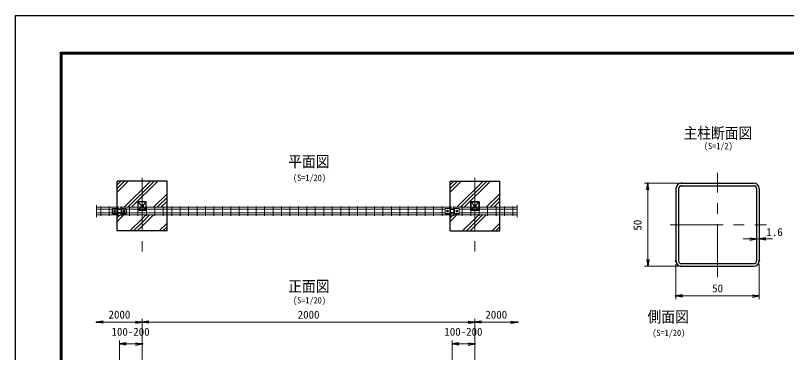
# Model space of a CAD drawing. Units: millimetres, scale not verified, with parts at other scales. Extents: x -4200 to 4200, y -2970 to 2970.
# Drawn here: x -4200 to 434, y 944 to 2970 of the extents above; entities that cross this region are included whole.
import ezdxf
from ezdxf.enums import TextEntityAlignment as Align

# ---------------------------------------------------------------- set-up
doc = ezdxf.new("R2010")
doc.units = ezdxf.units.MM
doc.header["$LTSCALE"] = 10
doc.header["$PDMODE"] = 32
doc.header["$PDSIZE"] = 5
doc.linetypes.add('USER1', pattern=[50.8, 31.75, -6.35, 6.35, -6.35])
for name, color, linetype, lineweight in [('0-1_D-STR-DIM', 7, 'Continuous', 13), ('0-2_0', 7, 'Continuous', 25), ('0-4_D-STR1', 1, 'Continuous', 25), ('0-5_D-BMK', 2, 'USER1', 13), ('0-8_D-STR4', 7, 'Continuous', 25), ('0-9_D-STR3', 3, 'Continuous', 13), ('0-A_D-STR2', 7, 'Continuous', 13), ('0-C_D-DCR-HCH', 7, 'Continuous', 13), ('0-D_D-TTL', 7, 'Continuous', 25)]:
    doc.layers.add(name, color=color, linetype=linetype, lineweight=lineweight)
doc.layers.add('0-3_Defpoints', color=8, linetype='Continuous')
doc.layers.add('0-6_D-TITLE', color=7, linetype='Continuous')
doc.styles.add('ＭＳ ゴシック', font='')
doc.styles.get('ＭＳ ゴシック').set_extended_font_data('MS Gothic')

# ---------------------------------------------------------------- blocks, each defined once
blk = doc.blocks.new('_Open')
at = {"layer": '0-2_0'}
blk.add_line((-10, 1.667), (0, 0), dxfattribs=at)
blk.add_lwpolyline([(-10, -1.667), (0, 0), (-10, 0)], dxfattribs=at)

msp = doc.modelspace()

# ---------------------------------------------------------------- linework, layer by layer
at = {"layer": '0-1_D-STR-DIM'}
for p, q in [((-218.86, 1962.24), (-419.67, 1962.24)), ((-399.67, 1502.24), (-399.67, 1922.24)), ((-3712.07, 1829.89), (-3712.07, 1757.69)), ((-3712.01, 1829.89), (-3712.01, 1757.69)), ((-1184.21, 1829.89), (-1184.21, 1757.69)), ((-1184.16, 1829.89), (-1184.16, 1757.69)), ((213.14, 1626.9), (173.14, 1626.9)), ((253.14, 1626.9), (269.14, 1626.9)), ((309.14, 1626.9), (349.14, 1626.9)), ((-218.86, 1462.24), (-419.67, 1462.24)), ((-230.86, 1474.24), (-230.86, 1264.29)), ((269.14, 1474.24), (269.14, 1264.29)), ((229.14, 1284.29), (-190.86, 1284.29)), ((-3478.47, 1126.83), (-3671.98, 1126.83)), ((-3438.47, 838.25), (-3438.47, 1146.83)), ((-3438.47, 839.32), (-3438.47, 1146.34)), ((-3398.47, 1126.34), (-1478.47, 1126.34)), ((-1438.47, 839.32), (-1438.47, 1146.34)), ((-1398.47, 1126.34), (-1223, 1126.34)), ((-3575.39, 764.65), (-3575.39, 1015.76)), ((-3535.39, 995.76), (-3478.47, 995.76)), ((-3438.47, 839.32), (-3438.47, 1015.76)), ((-1575.39, 764.65), (-1575.39, 1015.76)), ((-1535.39, 995.76), (-1478.47, 995.76)), ((-1438.47, 839.32), (-1438.47, 1015.76))]:
    msp.add_line(p, q, dxfattribs=at)
at = {"layer": '0-3_Defpoints'}
for p in [(-399.67, 1962.24), (-198.86, 1962.24), (253.14, 1626.9), (269.14, 1626.9), (-230.86, 1494.24), (269.14, 1494.24), (-198.86, 1462.24), (-230.86, 1284.29), (-3711.98, 1126.83), (-1438.47, 1126.34), (-1183, 1126.34), (-3438.47, 995.76), (-1438.47, 995.76)]:
    msp.add_point(p, dxfattribs=at)
at = {"layer": '0-4_D-STR1'}
for p, q in [((-198.86, 1962.24), (237.14, 1962.24)), ((-230.86, 1930.24), (-230.86, 1494.24)), ((-214.86, 1930.24), (-214.86, 1494.24)), ((-198.86, 1946.24), (237.14, 1946.24)), ((253.14, 1930.24), (253.14, 1494.24)), ((269.14, 1930.24), (269.14, 1494.24)), ((-3444.5, 1830.6), (-3463.5, 1849.6)), ((-3444.5, 1818.64), (-3463.5, 1800.37)), ((-3444.5, 1830.6), (-3444.5, 1818.6)), ((-3432.5, 1830.6), (-3444.5, 1830.6)), ((-3432.5, 1818.6), (-3444.5, 1818.6)), ((-3413.5, 1799.71), (-3432.56, 1818.6)), ((-3413.5, 1849.6), (-3432.5, 1830.6)), ((-3432.5, 1830.6), (-3432.5, 1818.6)), ((-1444.5, 1830.6), (-1463.5, 1849.6)), ((-1444.5, 1818.64), (-1463.5, 1800.37)), ((-1444.5, 1830.6), (-1444.5, 1818.64)), ((-1432.5, 1830.6), (-1444.5, 1830.6)), ((-1432.5, 1818.54), (-1444.5, 1818.54)), ((-1413.5, 1849.6), (-1432.5, 1830.6)), ((-1432.5, 1830.6), (-1432.5, 1818.54)), ((-1413.5, 1799.71), (-1432.5, 1818.54)), ((-198.86, 1478.24), (237.14, 1478.24)), ((-198.86, 1462.24), (237.14, 1462.24))]:
    msp.add_line(p, q, dxfattribs=at)
for points in [[(-3413.5, 1799.6), (-3413.5, 1849.6), (-3463.5, 1849.6), (-3463.5, 1799.6)], [(-1413.5, 1799.6), (-1413.5, 1849.6), (-1463.5, 1849.6), (-1463.5, 1799.6)], [(-1463.5, 1849.6), (-1413.5, 1849.6), (-1413.5, 1799.6), (-1463.5, 1799.6)]]:
    msp.add_lwpolyline(points, close=True, dxfattribs=at)
for centre, radius, start, end in [((-198.86, 1930.24), 32, 90, 180), ((237.14, 1930.24), 32, 0, 90), ((-198.86, 1930.24), 16, 90, 180), ((237.14, 1930.24), 16, 0, 90), ((-198.86, 1494.24), 32, 180, 270), ((-198.86, 1494.24), 16, 180, 270), ((237.14, 1494.24), 32, 270, 0), ((237.14, 1494.24), 16, 270, 0)]:
    msp.add_arc(centre, radius, start, end, dxfattribs=at)
at = {"layer": '0-5_D-BMK'}
for p, q in [((-3438.5, 1994.82), (-3438.5, 1547.45)), ((-1438.5, 1994.82), (-1438.5, 1547.45)), ((19.14, 1397.3), (19.14, 2024.68)), ((-265.34, 1712.39), (314.29, 1712.39))]:
    msp.add_line(p, q, dxfattribs=at)
at = {"layer": '0-8_D-STR4'}
for p, q in [((-3588.5, 1674.6), (-3588.5, 1974.6)), ((-3288.5, 1974.6), (-3588.5, 1974.6)), ((-3288.5, 1674.6), (-3288.5, 1974.6)), ((-1588.5, 1674.6), (-1588.5, 1974.6)), ((-1588.5, 1974.6), (-1288.5, 1974.6)), ((-1288.5, 1674.6), (-1288.5, 1974.6)), ((-3288.5, 1674.6), (-3588.5, 1674.6)), ((-1588.5, 1674.6), (-1288.5, 1674.6))]:
    msp.add_line(p, q, dxfattribs=at)
at = {"layer": '0-9_D-STR3'}
for p, q in [((-3618.52, 1807.68), (-3618.52, 1780.68)), ((-3617.02, 1807.68), (-3618.52, 1807.68)), ((-3617.02, 1810.26), (-3590.02, 1810.26)), ((-3617.02, 1810.26), (-3617.02, 1778.1)), ((-3617.02, 1808.68), (-3590.02, 1808.68)), ((-3590.02, 1810.26), (-3590.02, 1778.1)), ((-3561.02, 1807.68), (-3590.02, 1807.68)), ((-3561.02, 1810.26), (-3534.02, 1810.26)), ((-3561.02, 1810.26), (-3561.02, 1778.1)), ((-3561.02, 1808.68), (-3534.02, 1808.68)), ((-3534.02, 1810.26), (-3534.02, 1778.1)), ((-3532.52, 1807.68), (-3534.02, 1807.68)), ((-3532.52, 1780.68), (-3532.52, 1807.68)), ((-1618.52, 1807.7), (-1618.52, 1780.7)), ((-1617.02, 1807.7), (-1618.52, 1807.7)), ((-1617.02, 1810.28), (-1590.02, 1810.28)), ((-1617.02, 1810.28), (-1617.02, 1778.12)), ((-1617.02, 1808.7), (-1590.02, 1808.7)), ((-1590.02, 1810.28), (-1590.02, 1778.12)), ((-1561.02, 1807.7), (-1590.02, 1807.7)), ((-1561.02, 1810.28), (-1534.02, 1810.28)), ((-1561.02, 1810.28), (-1561.02, 1778.12)), ((-1561.02, 1808.7), (-1534.02, 1808.7)), ((-1534.02, 1810.28), (-1534.02, 1778.12)), ((-1532.52, 1807.7), (-1534.02, 1807.7)), ((-1532.52, 1780.7), (-1532.52, 1807.7)), ((-3618.52, 1803.43), (-3617.02, 1803.43)), ((-3618.52, 1784.93), (-3617.02, 1784.93)), ((-3618.52, 1780.68), (-3617.02, 1780.68)), ((-3617.02, 1779.68), (-3590.02, 1779.68)), ((-3617.02, 1778.1), (-3590.02, 1778.1)), ((-3606.07, 1798.6), (-3608.61, 1794.18)), ((-3606.07, 1789.77), (-3608.61, 1794.18)), ((-3606.35, 1796.3), (-3604.93, 1794.89)), ((-3606.35, 1792.06), (-3604.93, 1793.48)), ((-3600.97, 1798.6), (-3606.07, 1798.6)), ((-3600.97, 1789.77), (-3606.07, 1789.77)), ((-3605.64, 1797.01), (-3604.22, 1795.6)), ((-3605.64, 1791.36), (-3604.22, 1792.77)), ((-3601.4, 1797.01), (-3602.81, 1795.6)), ((-3601.4, 1791.36), (-3602.81, 1792.77)), ((-3600.69, 1796.3), (-3602.1, 1794.89)), ((-3600.69, 1792.06), (-3602.1, 1793.48)), ((-3600.97, 1798.6), (-3598.42, 1794.18)), ((-3600.97, 1789.77), (-3598.42, 1794.18)), ((-3590.02, 1803.43), (-3561.02, 1803.43)), ((-3590.02, 1784.93), (-3561.02, 1784.93)), ((-3590.02, 1780.68), (-3561.02, 1780.68)), ((-3561.02, 1779.68), (-3534.02, 1779.68)), ((-3561.02, 1778.1), (-3534.02, 1778.1)), ((-3550.07, 1798.6), (-3552.61, 1794.18)), ((-3550.07, 1789.77), (-3552.61, 1794.18)), ((-3550.35, 1796.3), (-3548.93, 1794.89)), ((-3550.35, 1792.06), (-3548.93, 1793.48)), ((-3544.97, 1798.6), (-3550.07, 1798.6)), ((-3544.97, 1789.77), (-3550.07, 1789.77)), ((-3549.64, 1797.01), (-3548.22, 1795.6)), ((-3549.64, 1791.36), (-3548.22, 1792.77)), ((-3545.4, 1797.01), (-3546.81, 1795.6)), ((-3545.4, 1791.36), (-3546.81, 1792.77)), ((-3544.69, 1796.3), (-3546.1, 1794.89)), ((-3544.69, 1792.06), (-3546.1, 1793.48)), ((-3544.97, 1798.6), (-3542.42, 1794.18)), ((-3544.97, 1789.77), (-3542.42, 1794.18)), ((-3534.02, 1803.43), (-3532.52, 1803.43)), ((-3534.02, 1784.93), (-3532.52, 1784.93)), ((-3534.02, 1780.68), (-3532.52, 1780.68)), ((-1618.52, 1803.45), (-1617.02, 1803.45)), ((-1618.52, 1784.95), (-1617.02, 1784.95)), ((-1618.52, 1780.7), (-1617.02, 1780.7)), ((-1617.02, 1779.7), (-1590.02, 1779.7)), ((-1617.02, 1778.12), (-1590.02, 1778.12)), ((-1606.07, 1798.61), (-1608.61, 1794.2)), ((-1606.07, 1789.79), (-1608.61, 1794.2)), ((-1606.35, 1796.32), (-1604.93, 1794.91)), ((-1606.35, 1792.08), (-1604.93, 1793.49)), ((-1600.97, 1798.61), (-1606.07, 1798.61)), ((-1600.97, 1789.79), (-1606.07, 1789.79)), ((-1605.64, 1797.03), (-1604.22, 1795.61)), ((-1605.64, 1791.37), (-1604.22, 1792.79)), ((-1601.4, 1797.03), (-1602.81, 1795.61)), ((-1601.4, 1791.37), (-1602.81, 1792.79)), ((-1600.69, 1796.32), (-1602.1, 1794.91)), ((-1600.69, 1792.08), (-1602.1, 1793.49)), ((-1600.97, 1798.61), (-1598.42, 1794.2)), ((-1600.97, 1789.79), (-1598.42, 1794.2)), ((-1590.02, 1803.45), (-1561.02, 1803.45)), ((-1590.02, 1784.95), (-1561.02, 1784.95)), ((-1590.02, 1780.7), (-1561.02, 1780.7)), ((-1561.02, 1779.7), (-1534.02, 1779.7)), ((-1561.02, 1778.12), (-1534.02, 1778.12)), ((-1550.07, 1798.61), (-1552.61, 1794.2)), ((-1550.07, 1789.79), (-1552.61, 1794.2)), ((-1550.35, 1796.32), (-1548.93, 1794.91)), ((-1550.35, 1792.08), (-1548.93, 1793.49)), ((-1544.97, 1798.61), (-1550.07, 1798.61)), ((-1544.97, 1789.79), (-1550.07, 1789.79)), ((-1549.64, 1797.03), (-1548.22, 1795.61)), ((-1549.64, 1791.37), (-1548.22, 1792.79)), ((-1545.4, 1797.03), (-1546.81, 1795.61)), ((-1545.4, 1791.37), (-1546.81, 1792.79)), ((-1544.69, 1796.32), (-1546.1, 1794.91)), ((-1544.69, 1792.08), (-1546.1, 1793.49)), ((-1544.97, 1798.61), (-1542.42, 1794.2)), ((-1544.97, 1789.79), (-1542.42, 1794.2)), ((-1534.02, 1803.45), (-1532.52, 1803.45)), ((-1534.02, 1784.95), (-1532.52, 1784.95)), ((-1534.02, 1780.7), (-1532.52, 1780.7))]:
    msp.add_line(p, q, dxfattribs=at)
for centre in [(-3603.52, 1794.18), (-3547.52, 1794.18), (-1603.52, 1794.2), (-1547.52, 1794.2)]:
    msp.add_circle(centre, 4.41, dxfattribs=at)
for centre, radius, start, end in [((-3605.99, 1796.66), 0.5, 44.99953, 224.99952), ((-3605.99, 1791.71), 0.5, 135, 314.99998), ((-3603.52, 1795.43), 3.75, 57.53826, 122.46174), ((-3603.52, 1792.93), 3.75, 237.53826, 302.46174), ((-3605.64, 1794.18), 1, 314.99999, 45), ((-3603.52, 1796.3), 1, 225.00001, 314.99999), ((-3603.52, 1792.06), 1, 45, 135), ((-3601.4, 1794.18), 1, 135, 225.00001), ((-3601.04, 1796.66), 0.5, 315, 135), ((-3601.04, 1791.71), 0.5, 225.00001, 44.99999), ((-3549.99, 1796.66), 0.5, 44.99953, 224.99952), ((-3549.99, 1791.71), 0.5, 135, 314.99998), ((-3547.52, 1795.43), 3.75, 57.53826, 122.46174), ((-3547.52, 1792.93), 3.75, 237.53826, 302.46174), ((-3549.64, 1794.18), 1, 314.99999, 45), ((-3547.52, 1796.3), 1, 225.00001, 314.99999), ((-3547.52, 1792.06), 1, 45, 135), ((-3545.4, 1794.18), 1, 135, 225.00001), ((-3545.04, 1796.66), 0.5, 315, 135), ((-3545.04, 1791.71), 0.5, 225.00001, 44.99999), ((-1605.99, 1796.67), 0.5, 44.99953, 224.99952), ((-1605.99, 1791.72), 0.5, 135, 314.99998), ((-1603.52, 1795.45), 3.75, 57.53826, 122.46174), ((-1603.52, 1792.95), 3.75, 237.53826, 302.46174), ((-1605.64, 1794.2), 1, 314.99999, 45), ((-1603.52, 1796.32), 1, 225.00001, 314.99999), ((-1603.52, 1792.08), 1, 45, 135), ((-1601.4, 1794.2), 1, 135, 225.00001), ((-1601.04, 1796.67), 0.5, 315, 135), ((-1601.04, 1791.73), 0.5, 225.00001, 44.99999), ((-1549.99, 1796.67), 0.5, 44.99953, 224.99952), ((-1549.99, 1791.72), 0.5, 135, 314.99998), ((-1547.52, 1795.45), 3.75, 57.53826, 122.46174), ((-1547.52, 1792.95), 3.75, 237.53826, 302.46174), ((-1549.64, 1794.2), 1, 314.99999, 45), ((-1547.52, 1796.32), 1, 225.00001, 314.99999), ((-1547.52, 1792.08), 1, 45, 135), ((-1545.4, 1794.2), 1, 135, 225.00001), ((-1545.04, 1796.67), 0.5, 315, 135), ((-1545.04, 1791.73), 0.5, 225.00001, 44.99999)]:
    msp.add_arc(centre, radius, start, end, dxfattribs=at)
at = {"layer": '0-A_D-STR2'}
for p, q in [((-3578.52, 1816.8), (-3712.07, 1816.8)), ((-3687.03, 1822.2), (-3687.03, 1766.2)), ((-3636.26, 1822.2), (-3636.26, 1766.2)), ((-3585.49, 1822.2), (-3585.49, 1766.2)), ((-1578.52, 1816.8), (-3572.52, 1816.8)), ((-3565.54, 1822.2), (-3565.54, 1766.2)), ((-3514.77, 1822.2), (-3514.77, 1766.2)), ((-3463.94, 1822.2), (-3463.94, 1766.2)), ((-3413.23, 1822.2), (-3413.23, 1766.2)), ((-3362.46, 1822.2), (-3362.46, 1766.2)), ((-3311.7, 1822.2), (-3311.7, 1766.2)), ((-3260.93, 1822.2), (-3260.93, 1766.2)), ((-3210.16, 1822.2), (-3210.16, 1766.2)), ((-3159.39, 1822.2), (-3159.39, 1766.2)), ((-3108.62, 1822.2), (-3108.62, 1766.2)), ((-3057.85, 1822.2), (-3057.85, 1766.2)), ((-3007.08, 1822.2), (-3007.08, 1766.2)), ((-2956.31, 1822.2), (-2956.31, 1766.2)), ((-2905.54, 1822.2), (-2905.54, 1766.2)), ((-2854.77, 1822.2), (-2854.77, 1766.2)), ((-2804, 1822.2), (-2804, 1766.2)), ((-2753.23, 1822.2), (-2753.23, 1766.2)), ((-2702.46, 1822.2), (-2702.46, 1766.2)), ((-2651.7, 1822.2), (-2651.7, 1766.2)), ((-2600.93, 1822.2), (-2600.93, 1766.2)), ((-2550.16, 1822.2), (-2550.16, 1766.2)), ((-2499.39, 1822.2), (-2499.39, 1766.2)), ((-2448.62, 1822.2), (-2448.62, 1766.2)), ((-2397.85, 1822.2), (-2397.85, 1766.2)), ((-2347.08, 1822.2), (-2347.08, 1766.2)), ((-2296.31, 1822.2), (-2296.31, 1766.2)), ((-2245.54, 1822.2), (-2245.54, 1766.2)), ((-2194.77, 1822.2), (-2194.77, 1766.2)), ((-2144, 1822.2), (-2144, 1766.2)), ((-2093.23, 1822.2), (-2093.23, 1766.2)), ((-2042.46, 1822.2), (-2042.46, 1766.2)), ((-1991.7, 1822.2), (-1991.7, 1766.2)), ((-1940.93, 1822.2), (-1940.93, 1766.2)), ((-1890.16, 1822.2), (-1890.16, 1766.2)), ((-1839.39, 1822.2), (-1839.39, 1766.2)), ((-1788.62, 1822.2), (-1788.62, 1766.2)), ((-1737.85, 1822.2), (-1737.85, 1766.2)), ((-1687.03, 1822.2), (-1687.03, 1766.2)), ((-1636.26, 1822.2), (-1636.26, 1766.2)), ((-1585.49, 1822.2), (-1585.49, 1766.2)), ((-1572.52, 1816.8), (-1184.21, 1816.8)), ((-1565.54, 1822.22), (-1565.54, 1766.22)), ((-1514.77, 1822.2), (-1514.77, 1766.2)), ((-1464, 1822.2), (-1464, 1766.2)), ((-1413.23, 1822.2), (-1413.23, 1766.2)), ((-1362.46, 1822.2), (-1362.46, 1766.2)), ((-1311.7, 1822.2), (-1311.7, 1766.2)), ((-1260.93, 1822.2), (-1260.93, 1766.2)), ((-1210.16, 1822.2), (-1210.16, 1766.2)), ((-3578.52, 1805.5), (-3712.07, 1805.5)), ((-3578.52, 1782.9), (-3712.07, 1782.9)), ((-3578.52, 1771.6), (-3712.07, 1771.6)), ((-1617.02, 1805.5), (-3572.52, 1805.5)), ((-1617.02, 1782.9), (-3572.52, 1782.9)), ((-1578.52, 1771.6), (-3572.52, 1771.6)), ((-1578.52, 1805.5), (-1590.02, 1805.5)), ((-1578.52, 1782.9), (-1590.02, 1782.9)), ((-1572.52, 1805.5), (-1561.02, 1805.5)), ((-1572.52, 1782.9), (-1561.02, 1782.9)), ((-1572.52, 1771.6), (-1184.21, 1771.6)), ((-1534.02, 1805.5), (-1184.21, 1805.5)), ((-1534.02, 1782.9), (-1184.21, 1782.9))]:
    msp.add_line(p, q, dxfattribs=at)
at = {"layer": '0-C_D-DCR-HCH'}
for p, q in [((-3588.5, 1907.93), (-3521.83, 1974.6)), ((-3588.5, 1930.02), (-3543.92, 1974.6)), ((-3588.5, 1952.12), (-3566.02, 1974.6)), ((-3546.92, 1816.92), (-3389.24, 1974.6)), ((-3524.85, 1816.9), (-3367.15, 1974.6)), ((-3502.85, 1816.8), (-3345.05, 1974.6)), ((-1588.5, 1907.93), (-1521.83, 1974.6)), ((-1588.5, 1930.02), (-1543.92, 1974.6)), ((-1588.5, 1952.12), (-1566.02, 1974.6)), ((-1546.92, 1816.92), (-1389.24, 1974.6)), ((-1524.85, 1816.9), (-1367.15, 1974.6)), ((-1502.85, 1816.8), (-1345.05, 1974.6)), ((-3370.27, 1816.8), (-3288.5, 1898.57)), ((-3348.17, 1816.8), (-3288.5, 1876.47)), ((-3326.07, 1816.8), (-3288.5, 1854.37)), ((-1370.27, 1816.8), (-1288.5, 1898.57)), ((-1348.17, 1816.8), (-1288.5, 1876.47)), ((-1326.07, 1816.8), (-1288.5, 1854.37)), ((-3588.5, 1731.15), (-3548.05, 1771.6)), ((-3588.5, 1753.25), (-3570.15, 1771.6)), ((-1588.5, 1731.15), (-1548.05, 1771.6)), ((-1588.5, 1753.25), (-1570.15, 1771.6)), ((-3335.69, 1674.6), (-3288.5, 1721.79)), ((-1335.69, 1674.6), (-1288.5, 1721.79)), ((-3313.59, 1674.6), (-3288.5, 1699.69)), ((-3291.5, 1674.6), (-3288.5, 1677.6)), ((-1313.59, 1674.6), (-1288.5, 1699.69)), ((-1291.5, 1674.6), (-1288.5, 1677.6))]:
    msp.add_line(p, q, dxfattribs=at)
for points in [[(-3512.47, 1674.6), (-3438.5, 1748.57), (-3415.47, 1771.6)], [(-3490.37, 1674.6), (-3438.5, 1726.47), (-3393.37, 1771.6)], [(-3468.27, 1674.6), (-3438.5, 1704.37), (-3371.27, 1771.6)], [(-1512.47, 1674.6), (-1438.5, 1748.57), (-1415.47, 1771.6)], [(-1490.37, 1674.6), (-1438.5, 1726.47), (-1393.37, 1771.6)], [(-1468.27, 1674.6), (-1438.5, 1704.37), (-1371.27, 1771.6)]]:
    msp.add_lwpolyline(points, dxfattribs=at)
at = {"layer": '0-D_D-TTL', "color": 2}
msp.add_lwpolyline([(-4200, 2970), (4200, 2970), (4200, -2970), (-4200, -2970)], close=True, dxfattribs=at)
at = {"layer": '0-D_D-TTL'}
for points in [[(-3930, 2750), (3930, 2750), (3930, -2750), (-3930, -2750)], [(-3927.5, 2747.5), (3927.5, 2747.5), (3927.5, -2747.5), (-3927.5, -2747.5)], [(-3925, 2745), (3925, 2745), (3925, -2745), (-3925, -2745)], [(-3922.5, 2742.5), (3922.5, 2742.5), (3922.5, -2742.5), (-3922.5, -2742.5)], [(-3920, 2740), (3920, 2740), (3920, -2740), (-3920, -2740)]]:
    msp.add_lwpolyline(points, close=True, dxfattribs=at)

# ---------------------------------------------------------------- block references
at = {"layer": '0-1_D-STR-DIM', "xscale": 4, "yscale": 4}
for p, rotation in [((-399.67, 1962.24), 90), ((269.14, 1626.9), 180), ((-399.67, 1462.24), 270), ((-230.86, 1284.29), 180), ((-3711.98, 1126.83), 180), ((-3438.47, 1126.34), 180), ((-1438.47, 1126.34), 180), ((-3575.39, 995.76), 180), ((-1575.39, 995.76), 180)]:
    msp.add_blockref('_Open', p, dxfattribs=dict(at, rotation=rotation))
for p in [(253.14, 1626.9), (269.14, 1284.29), (-3438.47, 1126.83), (-1438.47, 1126.34), (-1183, 1126.34), (-3438.47, 995.76), (-1438.47, 995.76)]:
    msp.add_blockref('_Open', p, dxfattribs=at)

# ---------------------------------------------------------------- texts
at = {"layer": '0-1_D-STR-DIM', "style": 'ＭＳ ゴシック'}
msp.add_text('50', height=48.09, rotation=90, dxfattribs=at).set_placement((-423.28, 1676.66), align=Align.BOTTOM_LEFT)
for s, p in [('1.6', (312.86, 1629.43)), ('50', (-13.48, 1291.04)), ('2000', (-3640.48, 1133.58)), ('2000', (-2503.72, 1133.08)), ('2000', (-1375.99, 1133.08)), ('100-200', (-3622.58, 1030.51)), ('100-200', (-1622.58, 1030.51))]:
    msp.add_text(s, height=48.09, dxfattribs=at).set_placement(p, align=Align.BOTTOM_LEFT)
at = {"layer": '0-6_D-TITLE', "style": 'ＭＳ ゴシック', "width": 0.9}
for s, height, p in [('主柱断面図', 67.38, (-185.53, 2209.08)), ('(S=1/2)', 38.49, (-62.73, 2154.59)), ('平面図', 67.38, (-2561.27, 2037.99)), ('(S=1/20)', 38.49, (-2532.03, 1963.56)), ('正面図', 67.38, (-2561.27, 1288.05)), ('(S=1/20)', 38.49, (-2532.03, 1227.67)), ('側面図', 67.38, (-402.17, 1105.11)), ('(S=1/20)', 38.49, (-372.93, 1031.79))]:
    msp.add_text(s, height=height, dxfattribs=at).set_placement(p, align=Align.BOTTOM_LEFT)

doc.saveas('drawing.dxf')
